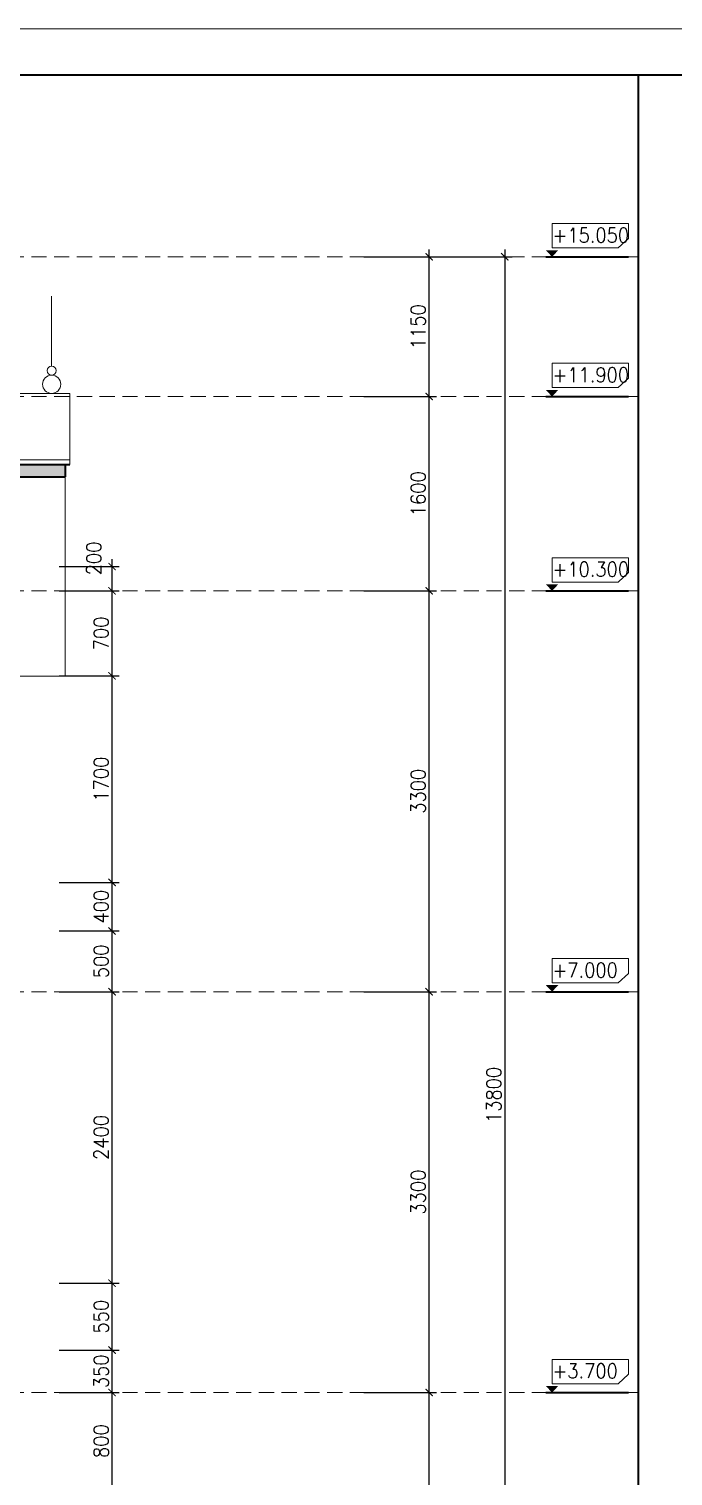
# Model space of a CAD drawing. Header units: millimetres. Extents: x -529782 to -142003, y -492574 to -273331.
# Drawn here: x -202540 to -197232, y -405639 to -393726 of the extents above; entities that cross this region are included whole.
import ezdxf

# ---------------------------------------------------------------- set-up
doc = ezdxf.new("R2010")
doc.units = ezdxf.units.MM
doc.header["$LTSCALE"] = 500
doc.header["$MEASUREMENT"] = 0
doc.header["$PDMODE"] = 3
doc.linetypes.add('HIDDEN', pattern=[0.375, 0.25, -0.125])
doc.layers.get('0').update_dxf_attribs({"linetype": 'CONTINUOUS', "lineweight": 13})
doc.layers.get('Defpoints').update_dxf_attribs({"color": 255, "linetype": 'CONTINUOUS', "lineweight": 13})
for name, color, linetype, lineweight in [('1.cat 30', 30, 'CONTINUOUS', 35), ('1.cot', 2, 'CONTINUOUS', 35), ('2.thay 145', 145, 'CONTINUOUS', 18), ('3.manh 08', 8, 'CONTINUOUS', 9), ('4.dim 08', 8, 'CONTINUOUS', 13), ('6.khuat 75', 75, 'HIDDEN', 18), ('9.text \xad white', 7, 'CONTINUOUS', 15), ('CA.thay 145', 145, 'CONTINUOUS', 18)]:
    doc.layers.add(name, color=color, linetype=linetype, lineweight=lineweight)
doc.styles.get("Standard").update_dxf_attribs({"font": 'txt.shx', "width": 0.9})
doc.dimstyles.new('CA 60', dxfattribs={"dimscale": 0, "dimtxt": 120, "dimasz": 60, "dimexe": 60, "dimexo": 0, "dimgap": 30, "dimtad": 1, "dimdec": 0, "dimzin": 0, "dimdsep": 46, "dimtxsty": 'Standard', "dimblk": 'ARCHTICK', "dimcen": 0.09, "dimdle": 60, "dimclrd": 256, "dimclre": 256, "dimclrt": 7, "dimadec": 0, "dimazin": 0, "dimtfac": 1, "dimtdec": 0, "dimtix": 1, "dimtmove": 2, "dimatfit": 3, "dimldrblk": 'DOT', "dimfxl": 1, "dimtolj": 1, "dimtzin": 0, "dimarcsym": 0})

# ---------------------------------------------------------------- blocks, each defined once
blk = doc.blocks.new('khung co loan')
at = {"layer": '1.cat 30'}
blk.add_lwpolyline([(1158.3, -14553.5), (1158.3, -303.5), (20658.3, -303.5), (20658.3, -14553.5)], close=True, dxfattribs=at)
blk.add_lwpolyline([(18298.1, -303.5), (18298.1, -14553.5)], dxfattribs=at)
at = {"layer": '3.manh 08'}
blk.add_lwpolyline([(0, -14850), (21000, -14850), (21000, 0), (0, 0)], close=True, dxfattribs=at)
blk = doc.blocks.new('ki hieu cost')
at = {"layer": '1.cat 30'}
blk.add_line((-119313, -196390), (-118176, -196390), dxfattribs=at)
at = {"layer": '3.manh 08'}
blk.add_lwpolyline([(-119227, -195934), (-119227, -196268), (-118320, -196268), (-118176, -196139), (-118176, -195934)], close=True, dxfattribs=at)
blk.add_solid([(-119313, -196299), (-119142, -196299), (-119227, -196390)], dxfattribs=at)
blk = doc.blocks.new('_ArchTick')
at = {"color": 1, "linetype": 'ByBlock', "const_width": 0.15}
blk.add_lwpolyline([(-0.5, -0.5), (0.5, 0.5)], dxfattribs=at)
blk = doc.blocks.new('*D125')
at = {"layer": '4.dim 08', "lineweight": -2, "transparency": 16777216}
for p, q in [((-199242, -408712), (-199242, -404892)), ((-199780, -404952), (-199182, -404952)), ((-199780, -408652), (-199182, -408652))]:
    blk.add_line(p, q, dxfattribs=at)
at = {"layer": 'Defpoints', "color": 0, "transparency": 16777216}
for p in [(-199780, -404952), (-199242, -404952), (-199780, -408652)]:
    blk.add_point(p, dxfattribs=at)
at = {"layer": '4.dim 08', "lineweight": -2, "transparency": 16777216, "xscale": 60, "yscale": 60, "zscale": 60}
for p, rotation in [((-199242, -404952), 90), ((-199242, -408652), 270)]:
    blk.add_blockref('_ArchTick', p, dxfattribs=dict(at, rotation=rotation))
at = {"layer": '4.dim 08', "color": 7, "transparency": 16777216, "insert": (-199332, -406802), "char_height": 120, "attachment_point": 5, "rotation": 90}
blk.add_mtext('\\A1;3700', dxfattribs=at)
blk = doc.blocks.new('_DOT')
at = {"color": 1, "linetype": 'ByBlock'}
blk.add_line((-0.5, 0), (-1, 0), dxfattribs=at)
at = {"color": 1, "linetype": 'ByBlock', "const_width": 0.5}
blk.add_lwpolyline([(-0.25, 0, 1), (0.25, 0, 1)], format="xyb", close=True, dxfattribs=at)
blk = doc.blocks.new('*D126')
at = {"layer": '4.dim 08', "lineweight": -2, "transparency": 16777216}
for p, q in [((-199242, -405012), (-199242, -401592)), ((-199780, -401652), (-199182, -401652)), ((-199780, -404952), (-199182, -404952))]:
    blk.add_line(p, q, dxfattribs=at)
at = {"layer": 'Defpoints', "color": 0, "transparency": 16777216}
for p in [(-199780, -401652), (-199242, -401652), (-199780, -404952)]:
    blk.add_point(p, dxfattribs=at)
at = {"layer": '4.dim 08', "lineweight": -2, "transparency": 16777216, "xscale": 60, "yscale": 60, "zscale": 60}
for p, rotation in [((-199242, -401652), 90), ((-199242, -404952), 270)]:
    blk.add_blockref('_ArchTick', p, dxfattribs=dict(at, rotation=rotation))
at = {"layer": '4.dim 08', "color": 7, "transparency": 16777216, "insert": (-199332, -403302), "char_height": 120, "attachment_point": 5, "rotation": 90}
blk.add_mtext('\\A1;3300', dxfattribs=at)
blk = doc.blocks.new('*D127')
at = {"layer": '4.dim 08', "lineweight": -2, "transparency": 16777216}
for p, q in [((-199780, -398352), (-199182, -398352)), ((-199242, -401712), (-199242, -398292)), ((-199780, -401652), (-199182, -401652))]:
    blk.add_line(p, q, dxfattribs=at)
at = {"layer": 'Defpoints', "color": 0, "transparency": 16777216}
for p in [(-199780, -398352), (-199242, -398352), (-199780, -401652)]:
    blk.add_point(p, dxfattribs=at)
at = {"layer": '4.dim 08', "lineweight": -2, "transparency": 16777216, "xscale": 60, "yscale": 60, "zscale": 60}
for p, rotation in [((-199242, -398352), 90), ((-199242, -401652), 270)]:
    blk.add_blockref('_ArchTick', p, dxfattribs=dict(at, rotation=rotation))
at = {"layer": '4.dim 08', "color": 7, "transparency": 16777216, "insert": (-199332, -400002), "char_height": 120, "attachment_point": 5, "rotation": 90}
blk.add_mtext('\\A1;3300', dxfattribs=at)
blk = doc.blocks.new('*D128')
at = {"layer": '4.dim 08', "lineweight": -2, "transparency": 16777216}
for p, q in [((-199242, -398412), (-199242, -396692)), ((-199780, -396752), (-199182, -396752)), ((-199780, -398352), (-199182, -398352))]:
    blk.add_line(p, q, dxfattribs=at)
at = {"layer": 'Defpoints', "color": 0, "transparency": 16777216}
for p in [(-199780, -396752), (-199242, -396752), (-199780, -398352)]:
    blk.add_point(p, dxfattribs=at)
at = {"layer": '4.dim 08', "lineweight": -2, "transparency": 16777216, "xscale": 60, "yscale": 60, "zscale": 60}
for p, rotation in [((-199242, -396752), 90), ((-199242, -398352), 270)]:
    blk.add_blockref('_ArchTick', p, dxfattribs=dict(at, rotation=rotation))
at = {"layer": '4.dim 08', "color": 7, "transparency": 16777216, "insert": (-199332, -397552), "char_height": 120, "attachment_point": 5, "rotation": 90}
blk.add_mtext('\\A1;1600', dxfattribs=at)
blk = doc.blocks.new('*D129')
at = {"layer": '4.dim 08', "lineweight": -2, "transparency": 16777216}
for p, q in [((-199780, -395602), (-199182, -395602)), ((-199242, -396812), (-199242, -395542)), ((-199780, -396752), (-199182, -396752))]:
    blk.add_line(p, q, dxfattribs=at)
at = {"layer": 'Defpoints', "color": 0, "transparency": 16777216}
for p in [(-199780, -395602), (-199242, -395602), (-199780, -396752)]:
    blk.add_point(p, dxfattribs=at)
at = {"layer": '4.dim 08', "lineweight": -2, "transparency": 16777216, "xscale": 60, "yscale": 60, "zscale": 60}
for p, rotation in [((-199242, -395602), 90), ((-199242, -396752), 270)]:
    blk.add_blockref('_ArchTick', p, dxfattribs=dict(at, rotation=rotation))
at = {"layer": '4.dim 08', "color": 7, "transparency": 16777216, "insert": (-199332, -396177), "char_height": 120, "attachment_point": 5, "rotation": 90}
blk.add_mtext('\\A1;1150', dxfattribs=at)
blk = doc.blocks.new('*D130')
at = {"layer": '4.dim 08', "lineweight": -2, "transparency": 16777216}
for p, q in [((-199780, -395602), (-198559, -395602)), ((-198619, -395542), (-198619, -409462)), ((-199780, -409402), (-198559, -409402))]:
    blk.add_line(p, q, dxfattribs=at)
at = {"layer": 'Defpoints', "color": 0, "transparency": 16777216}
for p in [(-199780, -395602), (-199780, -409402), (-198619, -409402)]:
    blk.add_point(p, dxfattribs=at)
at = {"layer": '4.dim 08', "lineweight": -2, "transparency": 16777216, "xscale": 60, "yscale": 60, "zscale": 60}
for p, rotation in [((-198619, -395602), 90), ((-198619, -409402), 270)]:
    blk.add_blockref('_ArchTick', p, dxfattribs=dict(at, rotation=rotation))
at = {"layer": '4.dim 08', "color": 7, "transparency": 16777216, "insert": (-198709, -402502), "char_height": 120, "attachment_point": 5, "rotation": 90}
blk.add_mtext('\\A1;13800', dxfattribs=at)
blk = doc.blocks.new('*D135')
at = {"layer": '4.dim 08', "lineweight": -2, "transparency": 16777216}
for p, q in [((-201855, -405812), (-201855, -404892)), ((-202292, -404952), (-201795, -404952)), ((-202292, -405752), (-201795, -405752))]:
    blk.add_line(p, q, dxfattribs=at)
at = {"layer": 'Defpoints', "color": 0, "transparency": 16777216}
for p in [(-202292, -404952), (-201855, -404952), (-202292, -405752)]:
    blk.add_point(p, dxfattribs=at)
at = {"layer": '4.dim 08', "lineweight": -2, "transparency": 16777216, "xscale": 60, "yscale": 60, "zscale": 60}
for p, rotation in [((-201855, -404952), 90), ((-201855, -405752), 270)]:
    blk.add_blockref('_ArchTick', p, dxfattribs=dict(at, rotation=rotation))
at = {"layer": '4.dim 08', "color": 7, "transparency": 16777216, "insert": (-201945, -405352), "char_height": 120, "attachment_point": 5, "rotation": 90}
blk.add_mtext('\\A1;800', dxfattribs=at)
blk = doc.blocks.new('*D136')
at = {"layer": '4.dim 08', "lineweight": -2, "transparency": 16777216}
for p, q in [((-201855, -405012), (-201855, -404542)), ((-202292, -404602), (-201795, -404602)), ((-202292, -404952), (-201795, -404952))]:
    blk.add_line(p, q, dxfattribs=at)
at = {"layer": 'Defpoints', "color": 0, "transparency": 16777216}
for p in [(-202292, -404602), (-201855, -404602), (-202292, -404952)]:
    blk.add_point(p, dxfattribs=at)
at = {"layer": '4.dim 08', "lineweight": -2, "transparency": 16777216, "xscale": 60, "yscale": 60, "zscale": 60}
for p, rotation in [((-201855, -404602), 90), ((-201855, -404952), 270)]:
    blk.add_blockref('_ArchTick', p, dxfattribs=dict(at, rotation=rotation))
at = {"layer": '4.dim 08', "color": 7, "transparency": 16777216, "insert": (-201945, -404777), "char_height": 120, "attachment_point": 5, "rotation": 90}
blk.add_mtext('\\A1;350', dxfattribs=at)
blk = doc.blocks.new('*D137')
at = {"layer": '4.dim 08', "lineweight": -2, "transparency": 16777216}
for p, q in [((-201855, -404112), (-201855, -401592)), ((-202292, -401652), (-201795, -401652)), ((-202292, -404052), (-201795, -404052))]:
    blk.add_line(p, q, dxfattribs=at)
at = {"layer": 'Defpoints', "color": 0, "transparency": 16777216}
for p in [(-202292, -401652), (-201855, -401652), (-202292, -404052)]:
    blk.add_point(p, dxfattribs=at)
at = {"layer": '4.dim 08', "lineweight": -2, "transparency": 16777216, "xscale": 60, "yscale": 60, "zscale": 60}
for p, rotation in [((-201855, -401652), 90), ((-201855, -404052), 270)]:
    blk.add_blockref('_ArchTick', p, dxfattribs=dict(at, rotation=rotation))
at = {"layer": '4.dim 08', "color": 7, "transparency": 16777216, "insert": (-201945, -402852), "char_height": 120, "attachment_point": 5, "rotation": 90}
blk.add_mtext('\\A1;2400', dxfattribs=at)
blk = doc.blocks.new('*D138')
at = {"layer": '4.dim 08', "lineweight": -2, "transparency": 16777216}
for p, q in [((-201855, -401712), (-201855, -401092)), ((-202292, -401152), (-201795, -401152)), ((-202292, -401652), (-201795, -401652))]:
    blk.add_line(p, q, dxfattribs=at)
at = {"layer": 'Defpoints', "color": 0, "transparency": 16777216}
for p in [(-202292, -401152), (-201855, -401152), (-202292, -401652)]:
    blk.add_point(p, dxfattribs=at)
at = {"layer": '4.dim 08', "lineweight": -2, "transparency": 16777216, "xscale": 60, "yscale": 60, "zscale": 60}
for p, rotation in [((-201855, -401152), 90), ((-201855, -401652), 270)]:
    blk.add_blockref('_ArchTick', p, dxfattribs=dict(at, rotation=rotation))
at = {"layer": '4.dim 08', "color": 7, "transparency": 16777216, "insert": (-201945, -401402), "char_height": 120, "attachment_point": 5, "rotation": 90}
blk.add_mtext('\\A1;500', dxfattribs=at)
blk = doc.blocks.new('*D139')
at = {"layer": '4.dim 08', "lineweight": -2, "transparency": 16777216}
for p, q in [((-202292, -400752), (-201795, -400752)), ((-201855, -401212), (-201855, -400692)), ((-202292, -401152), (-201795, -401152))]:
    blk.add_line(p, q, dxfattribs=at)
at = {"layer": 'Defpoints', "color": 0, "transparency": 16777216}
for p in [(-202292, -400752), (-201855, -400752), (-202292, -401152)]:
    blk.add_point(p, dxfattribs=at)
at = {"layer": '4.dim 08', "lineweight": -2, "transparency": 16777216, "xscale": 60, "yscale": 60, "zscale": 60}
for p, rotation in [((-201855, -400752), 90), ((-201855, -401152), 270)]:
    blk.add_blockref('_ArchTick', p, dxfattribs=dict(at, rotation=rotation))
at = {"layer": '4.dim 08', "color": 7, "transparency": 16777216, "insert": (-201945, -400952), "char_height": 120, "attachment_point": 5, "rotation": 90}
blk.add_mtext('\\A1;400', dxfattribs=at)
blk = doc.blocks.new('*D140')
at = {"layer": '4.dim 08', "lineweight": -2, "transparency": 16777216}
for p, q in [((-202292, -399052), (-201795, -399052)), ((-201855, -400812), (-201855, -398992)), ((-202292, -400752), (-201795, -400752))]:
    blk.add_line(p, q, dxfattribs=at)
at = {"layer": 'Defpoints', "color": 0, "transparency": 16777216}
for p in [(-202292, -399052), (-201855, -399052), (-202292, -400752)]:
    blk.add_point(p, dxfattribs=at)
at = {"layer": '4.dim 08', "lineweight": -2, "transparency": 16777216, "xscale": 60, "yscale": 60, "zscale": 60}
for p, rotation in [((-201855, -399052), 90), ((-201855, -400752), 270)]:
    blk.add_blockref('_ArchTick', p, dxfattribs=dict(at, rotation=rotation))
at = {"layer": '4.dim 08', "color": 7, "transparency": 16777216, "insert": (-201945, -399902), "char_height": 120, "attachment_point": 5, "rotation": 90}
blk.add_mtext('\\A1;1700', dxfattribs=at)
blk = doc.blocks.new('*D141')
at = {"layer": '4.dim 08', "lineweight": -2, "transparency": 16777216}
for p, q in [((-202292, -398352), (-201795, -398352)), ((-201855, -399112), (-201855, -398292)), ((-202292, -399052), (-201795, -399052))]:
    blk.add_line(p, q, dxfattribs=at)
at = {"layer": 'Defpoints', "color": 0, "transparency": 16777216}
for p in [(-202292, -398352), (-201855, -398352), (-202292, -399052)]:
    blk.add_point(p, dxfattribs=at)
at = {"layer": '4.dim 08', "lineweight": -2, "transparency": 16777216, "xscale": 60, "yscale": 60, "zscale": 60}
for p, rotation in [((-201855, -398352), 90), ((-201855, -399052), 270)]:
    blk.add_blockref('_ArchTick', p, dxfattribs=dict(at, rotation=rotation))
at = {"layer": '4.dim 08', "color": 7, "transparency": 16777216, "insert": (-201945, -398702), "char_height": 120, "attachment_point": 5, "rotation": 90}
blk.add_mtext('\\A1;700', dxfattribs=at)
blk = doc.blocks.new('*D142')
at = {"layer": '4.dim 08', "lineweight": -2, "transparency": 16777216}
for p, q in [((-202292, -398152), (-201795, -398152)), ((-201855, -398412), (-201855, -398092)), ((-202292, -398352), (-201795, -398352))]:
    blk.add_line(p, q, dxfattribs=at)
at = {"layer": 'Defpoints', "color": 0, "transparency": 16777216}
for p in [(-202292, -398152), (-201855, -398152), (-202292, -398352)]:
    blk.add_point(p, dxfattribs=at)
at = {"layer": '4.dim 08', "lineweight": -2, "transparency": 16777216, "xscale": 60, "yscale": 60, "zscale": 60}
for p, rotation in [((-201855, -398152), 90), ((-201855, -398352), 270)]:
    blk.add_blockref('_ArchTick', p, dxfattribs=dict(at, rotation=rotation))
at = {"layer": '4.dim 08', "color": 7, "transparency": 16777216, "insert": (-202005, -398085), "char_height": 120, "attachment_point": 5, "rotation": 90}
blk.add_mtext('\\A1;200', dxfattribs=at)
blk = doc.blocks.new('*D143')
at = {"layer": '4.dim 08', "lineweight": -2, "transparency": 16777216}
for p, q in [((-201855, -404662), (-201855, -403992)), ((-202292, -404052), (-201795, -404052)), ((-202292, -404602), (-201795, -404602))]:
    blk.add_line(p, q, dxfattribs=at)
at = {"layer": 'Defpoints', "color": 0, "transparency": 16777216}
for p in [(-202292, -404052), (-201855, -404052), (-202292, -404602)]:
    blk.add_point(p, dxfattribs=at)
at = {"layer": '4.dim 08', "lineweight": -2, "transparency": 16777216, "xscale": 60, "yscale": 60, "zscale": 60}
for p, rotation in [((-201855, -404052), 90), ((-201855, -404602), 270)]:
    blk.add_blockref('_ArchTick', p, dxfattribs=dict(at, rotation=rotation))
at = {"layer": '4.dim 08', "color": 7, "transparency": 16777216, "insert": (-201945, -404327), "char_height": 120, "attachment_point": 5, "rotation": 90}
blk.add_mtext('\\A1;550', dxfattribs=at)
blk = doc.blocks.new('kim')
at = {"layer": '4.dim 08'}
blk.add_line((0, 225), (0, 800), dxfattribs=at)
for centre, radius in [((0, 75), 75), ((0, 187.5), 37.5)]:
    blk.add_circle(centre, radius, dxfattribs=at)

msp = doc.modelspace()

# ---------------------------------------------------------------- hatches: boundary and pattern name
at = {"layer": '1.cot'}
msp.add_hatch(color=256, dxfattribs=at).paths.add_polyline_path([(-212282.7, -397300.1), (-212062.7, -397300.1), (-212062.7, -396916.9), (-210557, -395851.4), (-210557, -396001), (-210337, -396001), (-210337, -395851.4), (-208130.7, -397412.8), (-206832.7, -397412.8), (-206832.7, -397612.8), (-206612.7, -397612.8), (-206612.7, -397412.8), (-203932.7, -397412.8), (-203932.7, -397612.8), (-203712.7, -397612.8), (-203712.7, -397412.8), (-202242.7, -397412.8), (-202242.7, -397312.8), (-208098.8, -397312.8), (-210447, -395651), (-212740.4, -397274.1), (-212682.7, -397355.7), (-212282.7, -397072.6)])

# ---------------------------------------------------------------- linework, layer by layer
at = {"layer": '1.cat 30'}
for p, q in [((-208098.8, -397312.8), (-202202.7, -397312.8)), ((-202242.7, -397312.8), (-202242.7, -397412.8)), ((-203712.7, -397412.8), (-202242.7, -397412.8))]:
    msp.add_line(p, q, dxfattribs=at)
at = {"layer": '2.thay 145'}
for p, q in [((-208859.1, -396725.8), (-202202.7, -396725.8)), ((-208086.1, -397272.8), (-202202.7, -397272.8)), ((-202242.7, -399053.2), (-203362.7, -399053.2))]:
    msp.add_line(p, q, dxfattribs=at)
at = {"layer": '6.khuat 75'}
for p, q in [((-197519.8, -395602), (-218806.2, -395602)), ((-197519.8, -396752), (-212704.2, -396752)), ((-197519.8, -398352), (-218806.2, -398352)), ((-197519.8, -401652), (-218806.2, -401652)), ((-197519.8, -404952), (-218806.2, -404952))]:
    msp.add_line(p, q, dxfattribs=at)
at = {"layer": 'CA.thay 145'}
for p, q in [((-202202.7, -397312.8), (-202202.7, -396725.8)), ((-202242.7, -399053.2), (-202242.7, -397412.8))]:
    msp.add_line(p, q, dxfattribs=at)

# ---------------------------------------------------------------- block references
at = {"layer": '2.thay 145'}
for name, p, xscale, yscale, zscale in [('khung co loan', (-220244.7, -393725.8), 1.241924691043096, 1.241924691072199, 1.241924691059295), ('ki hieu cost', (-126692.7, -277768.3), 0.6000000000058208, 0.6000000000058208, 0.6000000000000001), ('ki hieu cost', (-126692.7, -278918.2), 0.6000000000058208, 0.6000000000058208, 0.6000000000000001), ('ki hieu cost', (-126692.7, -280518.3), 0.6000000000058208, 0.6000000000058208, 0.6000000000000001), ('ki hieu cost', (-126692.7, -283818.3), 0.6000000000058208, 0.6000000000058208, 0.6000000000000001), ('ki hieu cost', (-126692.7, -287118.3), 0.6000000000058208, 0.6000000000058208, 0.6000000000000001)]:
    msp.add_blockref(name, p, dxfattribs=dict(at, xscale=xscale, yscale=yscale, zscale=zscale))
msp.add_blockref('kim', (-202352.7, -396725.8), dxfattribs=at)

# ---------------------------------------------------------------- texts
at = {"layer": '9.text \xad white', "lineweight": 100, "char_height": 120, "width": 546.9, "attachment_point": 1}
for s, insert in [('+15.050', (-198223.8, -395364.1)), ('+11.900', (-198223.8, -396514.1)), ('+10.300', (-198223.8, -398114.1)), ('+7.000', (-198223.8, -401414.1)), ('+3.700', (-198223.8, -404714.1))]:
    msp.add_mtext(s, dxfattribs=dict(at, insert=insert))

# ---------------------------------------------------------------- dimensions: what is measured, and where the dimension line sits
at = {"layer": '4.dim 08'}
for base, p1, p2, picture, middle in [((-199241.7, -395602), (-199780.2, -396752), (-199780.2, -395602), '*D129', (-199331.7, -396177)), ((-198619.2, -409402), (-199780.2, -395602), (-199780.2, -409402), '*D130', (-198709.2, -402502)), ((-199241.7, -396752), (-199780.2, -398352), (-199780.2, -396752), '*D128', (-199331.7, -397552)), ((-201855.2, -398352), (-202292.2, -399052), (-202292.2, -398352), '*D141', (-201945.2, -398702)), ((-199241.7, -398352), (-199780.2, -401652), (-199780.2, -398352), '*D127', (-199331.7, -400002)), ((-201855.2, -399052), (-202292.2, -400752), (-202292.2, -399052), '*D140', (-201945.2, -399902)), ((-201855.2, -400752), (-202292.2, -401152), (-202292.2, -400752), '*D139', (-201945.2, -400952)), ((-201855.2, -401152), (-202292.2, -401652), (-202292.2, -401152), '*D138', (-201945.2, -401402)), ((-201855.2, -401652), (-202292.2, -404052), (-202292.2, -401652), '*D137', (-201945.2, -402852)), ((-199241.7, -401652), (-199780.2, -404952), (-199780.2, -401652), '*D126', (-199331.7, -403302)), ((-201855.2, -404052), (-202292.2, -404602), (-202292.2, -404052), '*D143', (-201945.2, -404327)), ((-201855.2, -404602), (-202292.2, -404952), (-202292.2, -404602), '*D136', (-201945.2, -404777)), ((-201855.2, -404952), (-202292.2, -405752), (-202292.2, -404952), '*D135', (-201945.2, -405352)), ((-199241.7, -404952), (-199780.2, -408652), (-199780.2, -404952), '*D125', (-199331.7, -406802))]:
    dim = msp.add_linear_dim(base=base, p1=p1, p2=p2, angle=90, dimstyle='CA 60', override={"dimscale": 1}, dxfattribs=at)
    dim.commit()
    dim.dimension.update_dxf_attribs({"geometry": picture, "text_midpoint": middle})
dim = msp.add_linear_dim(base=(-201855.2, -398152), p1=(-202292.2, -398352), p2=(-202292.2, -398152), angle=90, dimstyle='CA 60', override={"dimscale": 1}, dxfattribs=at)
dim.commit()
dim.dimension.update_dxf_attribs({"geometry": '*D142', "text_midpoint": (-202005.2, -398085), "dimtype": 160})

doc.saveas('drawing.dxf')
